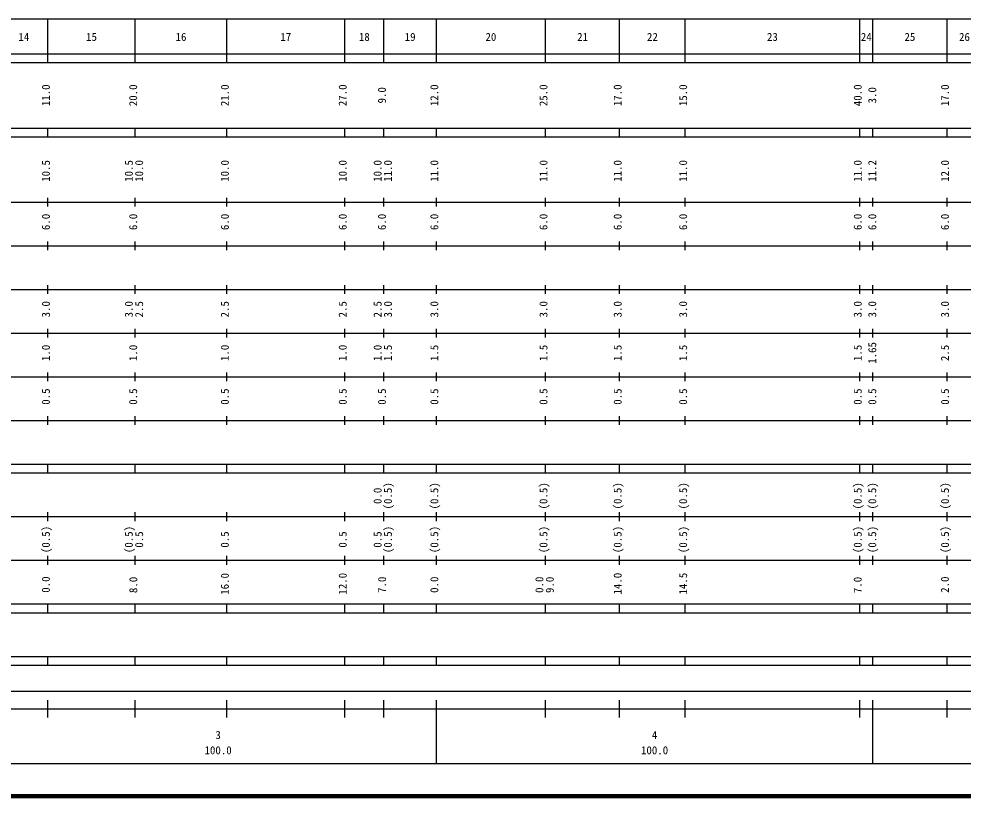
# Model space of a CAD drawing. Units: millimetres on the paper, enlarged 1000 times. Extents: x 40000 to 680000, y 20000 to 380000.
# Drawn here: x 272357 to 488691, y 20000 to 198000 of the extents above; entities that cross this region are included whole.
import ezdxf
from ezdxf.enums import TextEntityAlignment as Align

# ---------------------------------------------------------------- set-up
doc = ezdxf.new("R2010")
doc.units = ezdxf.units.MM
doc.header["$LTSCALE"] = 1000
doc.layers.add('M-TTL', color=2, linetype='Continuous', lineweight=140)
doc.layers.add('M-TTL-BAND', color=7, linetype='Continuous', lineweight=25)
doc.styles.add('ＭＳ ゴシック', font='')
doc.styles.get('ＭＳ ゴシック').set_extended_font_data('MS Gothic')

msp = doc.modelspace()

# ---------------------------------------------------------------- linework, layer by layer
at = {"layer": 'M-TTL'}
msp.add_line((40000, 20000), (680000, 20000), dxfattribs=at)
at = {"layer": 'M-TTL-BAND'}
for p, q in [((68000, 198000), (579000, 198000)), ((279000, 188000), (279000, 198000)), ((299000, 188000), (299000, 198000)), ((320000, 188000), (320000, 198000)), ((347000, 188000), (347000, 198000)), ((356000, 188000), (356000, 198000)), ((368000, 188000), (368000, 198000)), ((393000, 188000), (393000, 198000)), ((410000, 188000), (410000, 198000)), ((425000, 188000), (425000, 198000)), ((465000, 188000), (465000, 198000)), ((468000, 188000), (468000, 198000)), ((485000, 188000), (485000, 198000)), ((40000, 190000), (579000, 190000)), ((40000, 188000), (579000, 188000)), ((40000, 173000), (579000, 173000)), ((40000, 171000), (579000, 171000)), ((279000, 171000), (279000, 173000)), ((299000, 171000), (299000, 173000)), ((320000, 171000), (320000, 173000)), ((347000, 171000), (347000, 173000)), ((356000, 171000), (356000, 173000)), ((368000, 171000), (368000, 173000)), ((393000, 171000), (393000, 173000)), ((410000, 171000), (410000, 173000)), ((425000, 171000), (425000, 173000)), ((465000, 171000), (465000, 173000)), ((468000, 171000), (468000, 173000)), ((485000, 171000), (485000, 173000)), ((40000, 156000), (579000, 156000)), ((279000, 155000), (279000, 157000)), ((299000, 155000), (299000, 157000)), ((320000, 155000), (320000, 157000)), ((347000, 155000), (347000, 157000)), ((356000, 155000), (356000, 157000)), ((368000, 155000), (368000, 157000)), ((393000, 155000), (393000, 157000)), ((410000, 155000), (410000, 157000)), ((425000, 155000), (425000, 157000)), ((465000, 155000), (465000, 157000)), ((468000, 155000), (468000, 157000)), ((485000, 155000), (485000, 157000)), ((46000, 146000), (579000, 146000)), ((279000, 145000), (279000, 147000)), ((299000, 145000), (299000, 147000)), ((320000, 145000), (320000, 147000)), ((347000, 145000), (347000, 147000)), ((356000, 145000), (356000, 147000)), ((368000, 145000), (368000, 147000)), ((393000, 145000), (393000, 147000)), ((410000, 145000), (410000, 147000)), ((425000, 145000), (425000, 147000)), ((465000, 145000), (465000, 147000)), ((468000, 145000), (468000, 147000)), ((485000, 145000), (485000, 147000)), ((279000, 135000), (279000, 137000)), ((299000, 135000), (299000, 137000)), ((320000, 135000), (320000, 137000)), ((347000, 135000), (347000, 137000)), ((356000, 135000), (356000, 137000)), ((368000, 135000), (368000, 137000)), ((393000, 135000), (393000, 137000)), ((410000, 135000), (410000, 137000)), ((425000, 135000), (425000, 137000)), ((465000, 135000), (465000, 137000)), ((468000, 135000), (468000, 137000)), ((485000, 135000), (485000, 137000)), ((52000, 136000), (579000, 136000)), ((46000, 126000), (579000, 126000)), ((279000, 125000), (279000, 127000)), ((299000, 125000), (299000, 127000)), ((320000, 125000), (320000, 127000)), ((347000, 125000), (347000, 127000)), ((356000, 125000), (356000, 127000)), ((368000, 125000), (368000, 127000)), ((393000, 125000), (393000, 127000)), ((410000, 125000), (410000, 127000)), ((425000, 125000), (425000, 127000)), ((465000, 125000), (465000, 127000)), ((468000, 125000), (468000, 127000)), ((485000, 125000), (485000, 127000)), ((279000, 115000), (279000, 117000)), ((299000, 115000), (299000, 117000)), ((320000, 115000), (320000, 117000)), ((347000, 115000), (347000, 117000)), ((356000, 115000), (356000, 117000)), ((368000, 115000), (368000, 117000)), ((393000, 115000), (393000, 117000)), ((410000, 115000), (410000, 117000)), ((425000, 115000), (425000, 117000)), ((465000, 115000), (465000, 117000)), ((468000, 115000), (468000, 117000)), ((485000, 115000), (485000, 117000)), ((52000, 116000), (579000, 116000)), ((279000, 105000), (279000, 107000)), ((299000, 105000), (299000, 107000)), ((320000, 105000), (320000, 107000)), ((347000, 105000), (347000, 107000)), ((356000, 105000), (356000, 107000)), ((368000, 105000), (368000, 107000)), ((393000, 105000), (393000, 107000)), ((410000, 105000), (410000, 107000)), ((425000, 105000), (425000, 107000)), ((465000, 105000), (465000, 107000)), ((468000, 105000), (468000, 107000)), ((485000, 105000), (485000, 107000)), ((46000, 106000), (579000, 106000)), ((40000, 96000), (579000, 96000)), ((279000, 94000), (279000, 96000)), ((299000, 94000), (299000, 96000)), ((320000, 94000), (320000, 96000)), ((347000, 94000), (347000, 96000)), ((356000, 94000), (356000, 96000)), ((368000, 94000), (368000, 96000)), ((393000, 94000), (393000, 96000)), ((410000, 94000), (410000, 96000)), ((425000, 94000), (425000, 96000)), ((465000, 94000), (465000, 96000)), ((468000, 94000), (468000, 96000)), ((485000, 94000), (485000, 96000)), ((40000, 94000), (579000, 94000)), ((279000, 83000), (279000, 85000)), ((299000, 83000), (299000, 85000)), ((320000, 83000), (320000, 85000)), ((347000, 83000), (347000, 85000)), ((356000, 83000), (356000, 85000)), ((368000, 83000), (368000, 85000)), ((393000, 83000), (393000, 85000)), ((410000, 83000), (410000, 85000)), ((425000, 83000), (425000, 85000)), ((465000, 83000), (465000, 85000)), ((468000, 83000), (468000, 85000)), ((485000, 83000), (485000, 85000)), ((49000, 84000), (579000, 84000)), ((40000, 74000), (579000, 74000)), ((279000, 73000), (279000, 75000)), ((299000, 73000), (299000, 75000)), ((320000, 73000), (320000, 75000)), ((347000, 73000), (347000, 75000)), ((356000, 73000), (356000, 75000)), ((368000, 73000), (368000, 75000)), ((393000, 73000), (393000, 75000)), ((410000, 73000), (410000, 75000)), ((425000, 73000), (425000, 75000)), ((465000, 73000), (465000, 75000)), ((468000, 73000), (468000, 75000)), ((485000, 73000), (485000, 75000)), ((40000, 64000), (579000, 64000)), ((279000, 62000), (279000, 64000)), ((299000, 62000), (299000, 64000)), ((320000, 62000), (320000, 64000)), ((347000, 62000), (347000, 64000)), ((356000, 62000), (356000, 64000)), ((368000, 62000), (368000, 64000)), ((393000, 62000), (393000, 64000)), ((410000, 62000), (410000, 64000)), ((425000, 62000), (425000, 64000)), ((465000, 62000), (465000, 64000)), ((468000, 62000), (468000, 64000)), ((485000, 62000), (485000, 64000)), ((40000, 62000), (579000, 62000)), ((40000, 52000), (579000, 52000)), ((279000, 50000), (279000, 52000)), ((299000, 50000), (299000, 52000)), ((320000, 50000), (320000, 52000)), ((347000, 50000), (347000, 52000)), ((356000, 50000), (356000, 52000)), ((368000, 50000), (368000, 52000)), ((393000, 50000), (393000, 52000)), ((410000, 50000), (410000, 52000)), ((425000, 50000), (425000, 52000)), ((465000, 50000), (465000, 52000)), ((468000, 50000), (468000, 52000)), ((485000, 50000), (485000, 52000)), ((40000, 50000), (579000, 50000)), ((71000, 44000), (545000, 44000)), ((279000, 38000), (279000, 42000)), ((299000, 38000), (299000, 42000)), ((320000, 38000), (320000, 42000)), ((347000, 38000), (347000, 42000)), ((356000, 38000), (356000, 42000)), ((368000, 27500), (368000, 42000)), ((393000, 38000), (393000, 42000)), ((410000, 38000), (410000, 42000)), ((425000, 38000), (425000, 42000)), ((465000, 38000), (465000, 42000)), ((468000, 27500), (468000, 42000)), ((485000, 38000), (485000, 42000)), ((40000, 40000), (579000, 40000)), ((68000, 27500), (579000, 27500))]:
    msp.add_line(p, q, dxfattribs=at)

# ---------------------------------------------------------------- texts
at = {"layer": 'M-TTL-BAND', "style": 'ＭＳ ゴシック'}
for s, p in [('14', (273500, 192405)), ('15', (289000, 192405)), ('16', (309500, 192405)), ('17', (333500, 192405)), ('18', (351500, 192405)), ('19', (362000, 192405)), ('20', (380500, 192405)), ('21', (401500, 192405)), ('22', (417500, 192405)), ('23', (445000, 192405)), ('24', (466500, 192405)), ('25', (476500, 192405)), ('26', (489000, 192405)), ('3', (318000, 32523)), ('4', (418000, 32523)), ('100.0', (318000, 29033)), ('100.0', (418000, 29033))]:
    msp.add_text(s, height=1833, dxfattribs=at).set_placement(p, align=Align.BOTTOM_CENTER)
for s, p in [('11.0', (280000, 180500)), ('20.0', (300000, 180500)), ('21.0', (321000, 180500)), ('27.0', (348000, 180500)), ('9.0', (357000, 180500)), ('12.0', (369000, 180500)), ('25.0', (394000, 180500)), ('17.0', (411000, 180500)), ('15.0', (426000, 180500)), ('40.0', (466000, 180500)), ('3.0', (469335, 180500)), ('17.0', (486000, 180500)), ('10.5', (280000, 163174)), ('10.5', (299000, 163174)), ('10.0', (301370, 163174)), ('10.0', (321000, 163174)), ('10.0', (348000, 163174)), ('10.0', (356000, 163174)), ('11.0', (358370, 163174)), ('11.0', (369000, 163174)), ('11.0', (394000, 163174)), ('11.0', (411000, 163174)), ('11.0', (426000, 163174)), ('11.0', (466000, 163174)), ('11.2', (469335, 163174)), ('12.0', (486000, 163174)), ('6.0', (280000, 151500)), ('6.0', (300000, 151500)), ('6.0', (321000, 151500)), ('6.0', (348000, 151500)), ('6.0', (357000, 151500)), ('6.0', (369000, 151500)), ('6.0', (394000, 151500)), ('6.0', (411000, 151500)), ('6.0', (426000, 151500)), ('6.0', (466000, 151500)), ('6.0', (469335, 151500)), ('6.0', (486000, 151500)), ('3.0', (280000, 131500)), ('3.0', (299000, 131500)), ('2.5', (301370, 131500)), ('2.5', (321000, 131500)), ('2.5', (348000, 131500)), ('2.5', (356000, 131500)), ('3.0', (358370, 131500)), ('3.0', (369000, 131500)), ('3.0', (394000, 131500)), ('3.0', (411000, 131500)), ('3.0', (426000, 131500)), ('3.0', (466000, 131500)), ('3.0', (469335, 131500)), ('3.0', (486000, 131500)), ('1.65', (469335, 121500)), ('1.0', (280000, 121500)), ('1.0', (300000, 121500)), ('1.0', (321000, 121500)), ('1.0', (348000, 121500)), ('1.0', (356000, 121500)), ('1.5', (358370, 121500)), ('1.5', (369000, 121500)), ('1.5', (394000, 121500)), ('1.5', (411000, 121500)), ('1.5', (426000, 121500)), ('1.5', (466000, 121500)), ('2.5', (486000, 121500)), ('0.5', (280000, 111500)), ('0.5', (300000, 111500)), ('0.5', (321000, 111500)), ('0.5', (348000, 111500)), ('0.5', (357000, 111500)), ('0.5', (369000, 111500)), ('0.5', (394000, 111500)), ('0.5', (411000, 111500)), ('0.5', (426000, 111500)), ('0.5', (466000, 111500)), ('0.5', (469335, 111500)), ('0.5', (486000, 111500)), ('(0.5)', (358370, 88764)), ('(0.5)', (369000, 88764)), ('(0.5)', (394000, 88764)), ('(0.5)', (411000, 88764)), ('(0.5)', (426000, 88764)), ('(0.5)', (466000, 88764)), ('(0.5)', (469335, 88764)), ('(0.5)', (486000, 88764)), ('0.0', (356000, 88764)), ('(0.5)', (280000, 78764)), ('(0.5)', (299000, 78764)), ('0.5', (301370, 78764)), ('0.5', (321000, 78764)), ('0.5', (348000, 78764)), ('0.5', (356000, 78764)), ('(0.5)', (358370, 78764)), ('(0.5)', (369000, 78764)), ('(0.5)', (394000, 78764)), ('(0.5)', (411000, 78764)), ('(0.5)', (426000, 78764)), ('(0.5)', (466000, 78764)), ('(0.5)', (469335, 78764)), ('(0.5)', (486000, 78764)), ('0.0', (279989, 68446)), ('8.0', (300032, 68368)), ('16.0', (321007, 68604)), ('12.0', (348004, 68631)), ('7.0', (357029, 68392)), ('0.0', (368999, 68411)), ('0.0', (393061, 68404)), ('9.0', (395455, 68378)), ('14.0', (411001, 68657)), ('14.5', (426002, 68657)), ('7.0', (465986, 68348)), ('2.0', (485978, 68426))]:
    msp.add_text(s, height=1833, rotation=90, dxfattribs=at).set_placement(p, align=Align.BOTTOM_CENTER)

doc.saveas('drawing.dxf')
